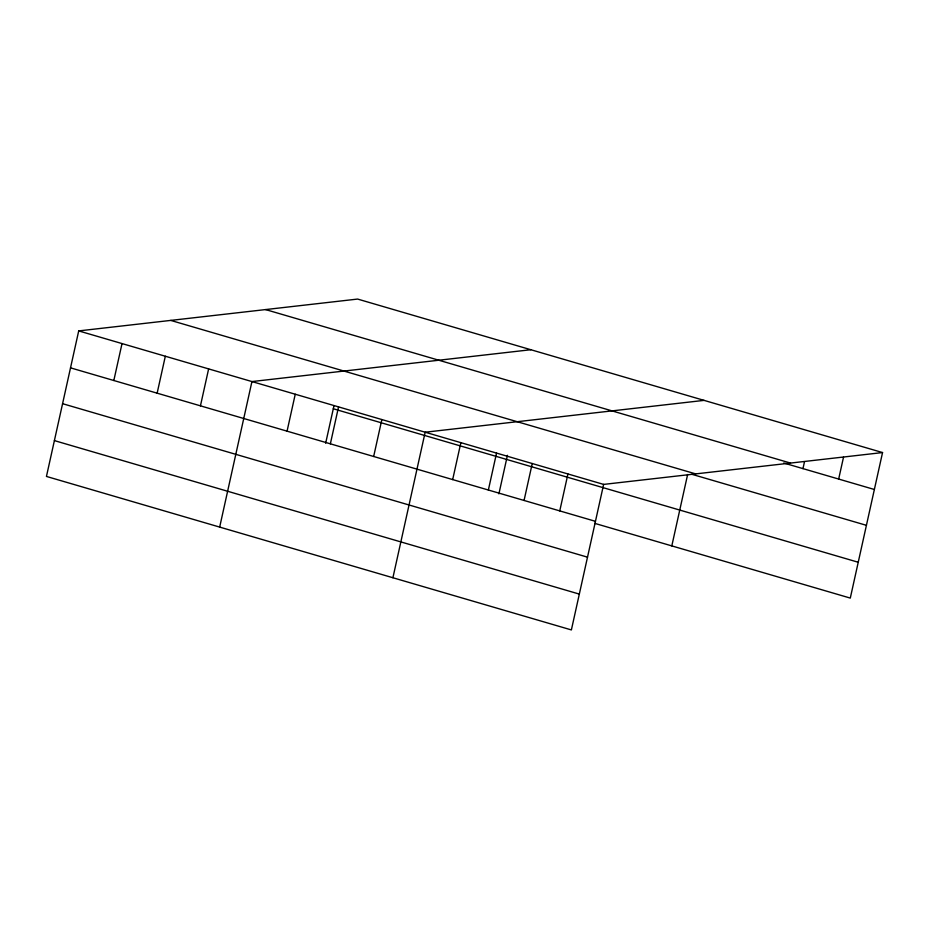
<?xml version="1.0" encoding="UTF-8"?>
<svg xmlns="http://www.w3.org/2000/svg" width="929" height="929" viewBox="0 0 929 929"><rect width="100%" height="100%" fill="white"/><g stroke="black" fill="none" stroke-linecap="round" stroke-linejoin="round"><path stroke-width="1.39" d="M882.55 452.562L357.619 299.068L78.71 330.91L46.45 476.438L571.381 629.932L603.641 484.404L882.55 452.562L850.29 598.09L594.676 523.341M113.826 380.507L122.024 343.579M157.14 393.176L165.327 356.237M200.443 405.834L208.63 368.906M219.674 527.091L251.933 381.564L530.842 349.722M287.061 431.161L295.248 394.233M325.661 443.214L333.906 406.031M330.364 443.83L338.551 406.89M373.667 456.487L381.854 419.56M392.909 577.745L425.168 432.217L704.077 400.376M452.678 479.585L460.865 442.657M488.364 490.024L496.55 453.097M498.896 493.868L507.443 455.315M524.061 500.464L532.247 463.525M559.757 510.904L567.944 473.964M671.806 545.904L687.634 474.51M802.97 468.622L804.491 461.783M838.666 479.062L843.52 457.173M265.578 309.578L790.509 463.072M783.751 463.002L874.363 489.49M170.75 320.412L695.682 473.895M692.059 474.347L866.42 525.326M78.71 330.91L603.641 484.404M333.302 408.76L858.233 562.254M70.523 367.849L595.454 521.332M62.58 403.685L587.511 557.168M54.393 440.601L579.324 594.096"/></g></svg>
